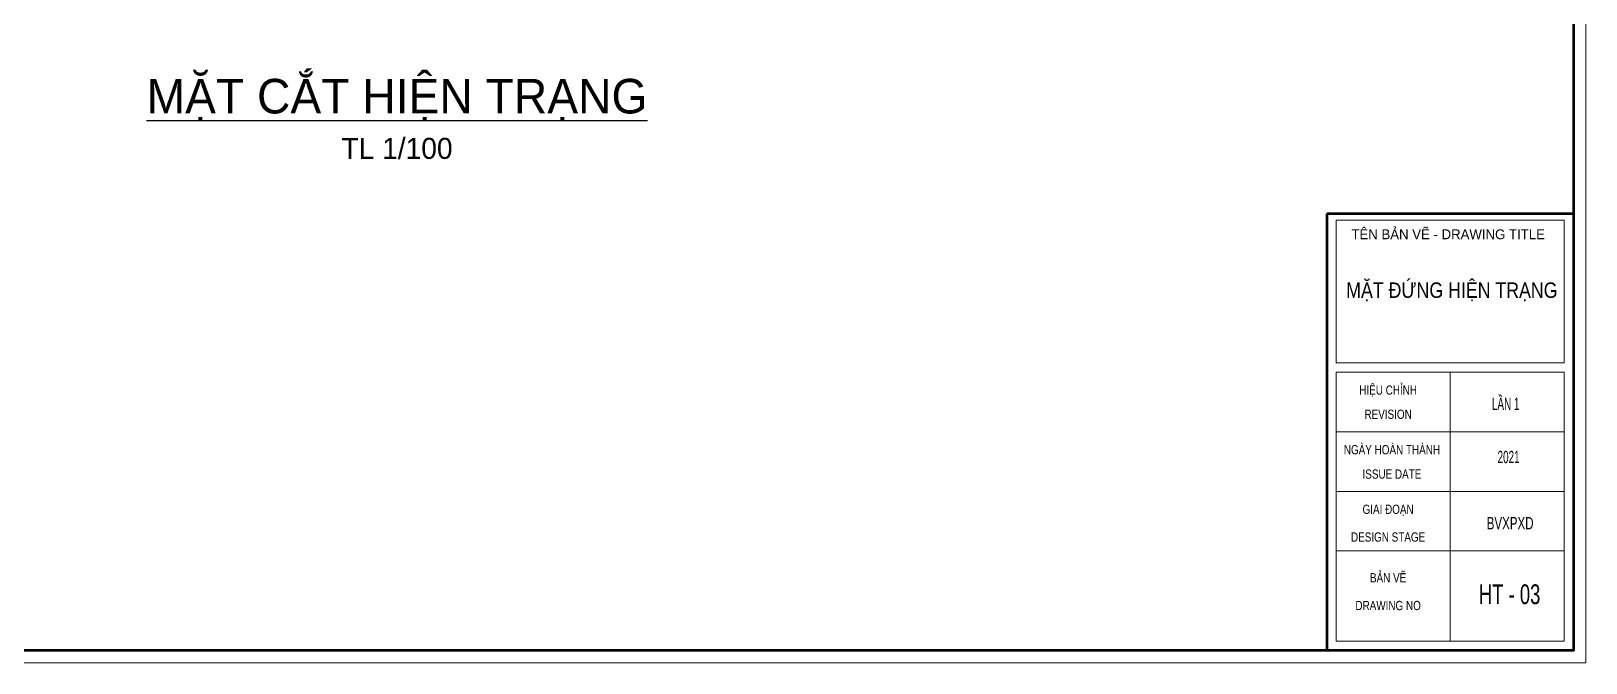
# Model space of a CAD drawing. Header units: millimetres. Extents: x 596422 to 1674380, y -367470 to 58862.
# Drawn here: x 883026 to 895635, y -196046 to -190921 of the extents above; entities that cross this region are included whole.
import ezdxf
from ezdxf.enums import TextEntityAlignment as Align

# ---------------------------------------------------------------- set-up
doc = ezdxf.new("R2010")
doc.units = ezdxf.units.MM
doc.header["$LTSCALE"] = 600
doc.header["$MEASUREMENT"] = 0
doc.layers.get('0').update_dxf_attribs({"lineweight": 0})
doc.layers.get('Defpoints').update_dxf_attribs({"lineweight": 0})
doc.layers.add('EG Text2', color=7, linetype='Continuous', lineweight=18)
doc.layers.add('LC Text2', color=7, linetype='Continuous', lineweight=25)
doc.layers.add('Khungten_LCDI', color=7, linetype='Continuous')
doc.layers.add('Kichthuoc', color=9, linetype='Continuous')
doc.styles.add('EG 1', font='VHAVANB.TTF')
doc.styles.add('Khungten', font='VHAVAN.TTF', dxfattribs={"width": 0.9, "height": 5000})
doc.styles.add('LC 1', font='VHAVANB.TTF')
doc.styles.add('Title', font='VHAVAN.TTF', dxfattribs={"width": 0.8})

# ---------------------------------------------------------------- blocks, each defined once
blk = doc.blocks.new('LCDI-new')
at = {"layer": 'Defpoints', "lineweight": 0}
blk.add_lwpolyline([(-1626044.71, 488105.01), (-1626044.71, 488402.01), (-1625624.71, 488402.01), (-1625624.71, 488105.01)], close=True, dxfattribs=at)
at = {"layer": 'Khungten_LCDI', "color": 5, "lineweight": 25}
blk.add_line((-1625626.71, 488107.01), (-1625626.71, 488400.01), dxfattribs=at)
at = {"layer": 'Khungten_LCDI', "color": 5, "lineweight": 60}
for p, q in [((-1625666.71, 488177.85), (-1625666.71, 488107.01)), ((-1625626.71, 488177.85), (-1625666.71, 488177.85))]:
    blk.add_line(p, q, dxfattribs=at)
at = {"layer": 'Khungten_LCDI', "color": 9, "lineweight": 15}
for p, q in [((-1625646.71, 488152.18), (-1625646.71, 488108.51)), ((-1625628.21, 488142.51), (-1625665.21, 488142.51)), ((-1625628.21, 488132.84), (-1625665.21, 488132.84)), ((-1625628.21, 488123.18), (-1625665.21, 488123.18))]:
    blk.add_line(p, q, dxfattribs=at)
at = {"layer": 'Khungten_LCDI', "color": 5, "lineweight": 60}
blk.add_lwpolyline([(-1626032.71, 488107.01), (-1626032.71, 488400.01), (-1625626.71, 488400.01), (-1625626.71, 488107.01)], close=True, dxfattribs=at)
at = {"layer": 'Khungten_LCDI', "color": 9, "lineweight": 15}
for points in [[(-1625665.21, 488153.68), (-1625628.21, 488153.68), (-1625628.21, 488176.84), (-1625665.21, 488176.84)], [(-1625665.21, 488108.51), (-1625628.21, 488108.51), (-1625628.21, 488152.18), (-1625665.21, 488152.18)]]:
    blk.add_lwpolyline(points, close=True, dxfattribs=at)
at = {"color": 7, "style": 'Khungten'}
blk.add_text('tªn b¶n vÏ - drawing title', height=1.6, dxfattribs=at).set_placement((-1625647.05, 488173.74), align=Align.CENTER)
at = {"color": 7}
for s, height, style, width, p in [('hiÖu chØnh', 1.5, 'Khungten', 0.8, (-1625656.79, 488148.52)), ('revision', 1.5, 'Khungten', 0.8, (-1625656.79, 488144.6)), ('ngµy hoµn thµnh', 1.5, 'Khungten', 0.8, (-1625656.17, 488138.85)), ('issue date', 1.5, 'Khungten', 0.8, (-1625656.17, 488134.89)), ('giai ®o¹n', 1.5, 'Khungten', 0.8, (-1625656.79, 488129.18)), ('BVxpxd', 2, 'Title', 0.7, (-1625637, 488126.67)), ('design stage', 1.5, 'Khungten', 0.8, (-1625656.79, 488124.68)), ('b¶n vÏ', 1.5, 'Khungten', 0.8, (-1625656.79, 488118.07)), ('drawing nO', 1.5, 'Khungten', 0.8, (-1625656.79, 488113.57))]:
    blk.add_text(s, height=height, dxfattribs=dict(at, style=style, width=width)).set_placement(p, align=Align.CENTER)
at = {"color": 2, "style": 'Title', "width": 1.824646}
for tag, p, p2 in [('TENBANVE1', (-1625663.58, 488164.65), (-1625629.32, 488164.65)), ('TENBANVE2', (-1625663.58, 488157.89), (-1625629.32, 488157.89))]:
    blk.add_attdef(tag, text='', height=2.5, dxfattribs=at).set_placement(p, p2, align=Align.FIT)
at = {"color": 7, "style": 'Khungten', "width": 0.8}
for tag, p in [('REVISION', (-1625637.72, 488146.05)), ('NGAYHT', (-1625637.25, 488137.42))]:
    blk.add_attdef(tag, text='', height=2, dxfattribs=at).set_placement(p, align=Align.CENTER)
at = {"color": 2, "style": 'Title', "width": 0.7}
blk.add_attdef('SOBANVE', text='', height=2.5, dxfattribs=at).set_placement((-1625637.09, 488114.55), align=Align.CENTER)
blk = doc.blocks.new('TIEUDE1')
at = {"layer": 'EG Text2', "color": 7, "style": 'EG 1'}
blk.add_attdef('TIªU§Ò', text='', height=5, dxfattribs=at).set_placement((0, 0), align=Align.BOTTOM_CENTER)
blk.add_attdef('TL', text='', height=3, dxfattribs=at).set_placement((0, -2), align=Align.TOP_CENTER)

msp = doc.modelspace()

# ---------------------------------------------------------------- block references
at = {"layer": 'Kichthuoc'}
ref = msp.add_blockref('LCDI-new', (82176870.3, -24601296.4), dxfattribs=dict(at, xscale=50.00000000005321, yscale=50.00000000005321, zscale=50.00000000005321))
ref.add_attrib('TENBANVE', 'mÆt ®øng hiÖn tr¹ng', dxfattribs={"layer": '0', "color": 4, "height": 125, "style": 'Title', "width": 0.877167}).set_placement((893691.1, -193084.9), (895404.4, -193084.9), align=Align.FIT)
ref.add_attrib('SOBANVE', 'ht - 03', dxfattribs={"layer": '0', "color": 4, "height": 160, "style": 'Title', "width": 0.7}).set_placement((895015.8, -195569), align=Align.CENTER)
ref.add_attrib('TYLE', 'lÇn 1', dxfattribs={"layer": '0', "color": 4, "height": 100, "style": 'Khungten', "width": 0.6}).set_placement((894984.2, -193994.1), align=Align.CENTER)
ref.add_attrib('NGAYHT', '2021', dxfattribs={"layer": '0', "color": 4, "height": 100, "style": 'Khungten', "width": 0.6}).set_placement((895007.8, -194425.6), align=Align.CENTER)
at = {"layer": 'LC Text2'}
ref = msp.add_blockref('TIEUDE1', (885993.3, -191673.2), dxfattribs=dict(at, xscale=56.93620215211323, yscale=56.93620215211323, zscale=56.93620215211323))
ref.add_attrib('TIªU§Ò', '%%UmÆt c¾t hiÖn tr¹ng', dxfattribs={"color": 7, "height": 280.377, "style": 'LC 1'}).set_placement((885993.3, -191673.2), align=Align.BOTTOM_CENTER)
ref.add_attrib('TL', 'TL 1/100', dxfattribs={"color": 7, "height": 170.81, "style": 'LC 1'}).set_placement((885993.3, -191787), align=Align.TOP_CENTER)

doc.saveas('drawing.dxf')
